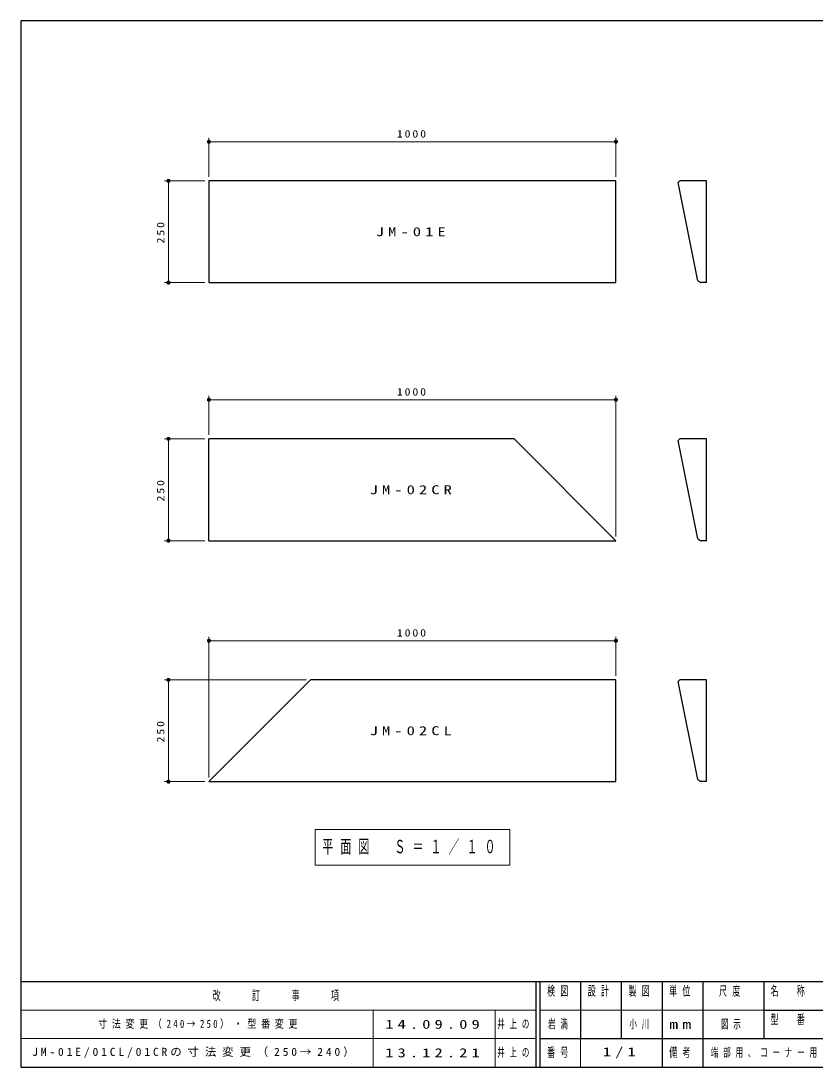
# Model space of a CAD drawing. Units: millimetres on the paper, scale 1:10. Extents: x -365 to 0, y 0 to 257.
# Drawn here: x -365 to -169.9, y 0 to 257 of the extents above; entities that cross this region are included whole.
import ezdxf

# ---------------------------------------------------------------- set-up
doc = ezdxf.new("R2010")
doc.units = ezdxf.units.MM
doc.layers.add('1_10', color=7, linetype='Continuous', lineweight=13)
doc.layers.add('NAKAMURA図枠', color=7, linetype='Continuous', lineweight=13)
doc.layers.add('図面情報', color=7, linetype='Continuous')
doc.styles.add('ＭＳ ゴシック', font='')
doc.styles.get('ＭＳ ゴシック').set_extended_font_data('MS Gothic')

# ---------------------------------------------------------------- blocks, each defined once
blk = doc.blocks.new('filled_dot')
at = {"color": 0, "linetype": 'Continuous', "lineweight": -2, "const_width": 1.25}
blk.add_lwpolyline([(-0.625, 0, 1), (0.625, 0, 1)], format="xyb", close=True, dxfattribs=at)

msp = doc.modelspace()

# ---------------------------------------------------------------- linework, layer by layer
at = {"layer": '1_10'}
for p, q in [((-318.82, 218.7), (-318.82, 228.316)), ((-318.82, 227.316), (-218.82, 227.316)), ((-218.82, 218.7), (-218.82, 228.316)), ((-319.82, 217.7), (-329.748, 217.7)), ((-328.748, 192.7), (-328.748, 217.7)), ((-319.82, 192.7), (-329.748, 192.7)), ((-318.82, 155.318), (-318.82, 164.933)), ((-218.82, 130.318), (-218.82, 164.933)), ((-318.82, 163.933), (-218.82, 163.933)), ((-319.82, 154.318), (-329.748, 154.318)), ((-328.748, 129.318), (-328.748, 154.318)), ((-319.82, 129.318), (-329.748, 129.318)), ((-318.82, 71.118), (-318.82, 105.734)), ((-218.82, 96.118), (-218.82, 105.734)), ((-318.82, 104.734), (-218.82, 104.734)), ((-294.82, 95.118), (-329.748, 95.118)), ((-328.748, 70.118), (-328.748, 95.118)), ((-319.82, 70.118), (-329.748, 70.118)), ((-292.72, 58.384), (-292.72, 49.584)), ((-244.92, 58.384), (-292.72, 58.384)), ((-244.92, 49.584), (-244.92, 58.384)), ((-292.72, 49.584), (-244.92, 49.584))]:
    msp.add_line(p, q, dxfattribs=at)
at = {"layer": '1_10', "color": 3, "lineweight": 25}
for p, q in [((-218.82, 217.7), (-318.82, 217.7)), ((-318.82, 217.7), (-318.82, 192.7)), ((-218.82, 192.7), (-218.82, 217.7)), ((-203.096, 217.7), (-203.512, 217.284)), ((-198.694, 193.19), (-203.512, 217.284)), ((-196.596, 217.7), (-203.096, 217.7)), ((-196.596, 192.7), (-196.596, 217.7)), ((-198.694, 193.19), (-197.958, 192.7)), ((-318.82, 192.7), (-218.82, 192.7)), ((-196.596, 192.7), (-197.958, 192.7)), ((-243.82, 154.318), (-318.82, 154.318)), ((-318.82, 129.318), (-318.82, 154.318)), ((-218.82, 129.318), (-243.82, 154.318)), ((-203.096, 154.318), (-203.512, 153.901)), ((-196.596, 154.318), (-203.096, 154.318)), ((-196.596, 129.318), (-196.596, 154.318)), ((-198.694, 129.808), (-203.512, 153.901)), ((-318.82, 129.318), (-218.82, 129.318)), ((-198.694, 129.808), (-197.958, 129.318)), ((-196.596, 129.318), (-197.958, 129.318)), ((-318.82, 70.118), (-293.82, 95.118)), ((-218.82, 95.118), (-293.82, 95.118)), ((-218.82, 70.118), (-218.82, 95.118)), ((-203.096, 95.118), (-203.512, 94.701)), ((-196.596, 95.118), (-203.096, 95.118)), ((-196.596, 70.118), (-196.596, 95.118)), ((-198.694, 70.608), (-203.512, 94.701)), ((-318.82, 70.118), (-218.82, 70.118)), ((-198.694, 70.608), (-197.958, 70.118)), ((-196.596, 70.118), (-197.958, 70.118))]:
    msp.add_line(p, q, dxfattribs=at)
at = {"layer": 'NAKAMURA図枠', "color": 20, "lineweight": 25}
for p, q in [((-365, 257), (-365, 0)), ((0, 257), (-365, 257)), ((-365, 21), (0, 21)), ((-365, 0), (0, 0))]:
    msp.add_line(p, q, dxfattribs=at)
at = {"layer": 'NAKAMURA図枠', "color": 3, "lineweight": 25}
for p, q in [((-238.5, 21), (-238.5, 0)), ((-237.5, 21), (-237.5, 0)), ((-227.5, 21), (-227.5, 7)), ((-217.5, 21), (-217.5, 7)), ((-207.5, 21), (-207.5, 0)), ((-197.5, 21), (-197.5, 7)), ((-182.5, 21), (-182.5, 7)), ((-182.5, 14), (-70, 14)), ((-237.5, 7), (0, 7)), ((-197.5, 7), (-197.5, 0))]:
    msp.add_line(p, q, dxfattribs=at)
at = {"layer": 'NAKAMURA図枠'}
for p, q in [((-365, 14), (-238.5, 14)), ((-278.5, 14), (-278.5, 0)), ((-248.5, 14), (-248.5, 0)), ((-237.5, 14), (-182.5, 14)), ((-365, 7), (-238.5, 7)), ((-227.5, 7), (-227.5, 0))]:
    msp.add_line(p, q, dxfattribs=at)

# ---------------------------------------------------------------- block references
at = {"layer": '1_10', "xscale": 0.4, "yscale": 0.4}
for p in [(-318.82, 227.316), (-318.82, 163.933), (-318.82, 104.734)]:
    msp.add_blockref('filled_dot', p, dxfattribs=at)
for p, rotation in [((-218.82, 227.316), 180), ((-328.748, 217.7), 270), ((-328.748, 192.7), 90), ((-218.82, 163.933), 180), ((-328.748, 154.318), 270), ((-328.748, 129.318), 90), ((-218.82, 104.734), 180), ((-328.748, 95.118), 270), ((-328.748, 70.118), 90)]:
    msp.add_blockref('filled_dot', p, dxfattribs=dict(at, rotation=rotation))

# ---------------------------------------------------------------- texts
at = {"layer": '1_10', "style": 'ＭＳ ゴシック'}
for s, insert, char_height, attachment_point in [('\\T1.33;\\W1.15;1000', (-268.82, 228.316), 1.833, 8), ('\\T1.5;\\W1.35;JM-01E', (-277.82, 205.2), 2.199, 4), ('\\T1.33;\\W1.15;1000', (-268.82, 164.933), 1.833, 8), ('\\T1.5;\\W1.35;JM-02CR', (-279.32, 141.818), 2.199, 4), ('\\T1.33;\\W1.15;1000', (-268.82, 105.734), 1.833, 8), ('\\T1.5;\\W1.35;JM-02CL', (-279.32, 82.618), 2.199, 4), ('\\T1.64;\\W0.6;平面図\u3000Ｓ＝１／１０', (-268.82, 53.984), 3.299, 5)]:
    msp.add_mtext(s, dxfattribs=dict(at, insert=insert, char_height=char_height, attachment_point=attachment_point))
at = {"layer": '1_10', "char_height": 1.833, "attachment_point": 8, "rotation": 90, "style": 'ＭＳ ゴシック'}
for insert in [(-329.748, 205.2), (-329.748, 141.818), (-329.748, 82.618)]:
    msp.add_mtext('\\T1.33;\\W1.15;250', dxfattribs=dict(at, insert=insert))
at = {"layer": 'NAKAMURA図枠', "char_height": 2.346, "style": 'ＭＳ ゴシック'}
for s, insert, attachment_point in [('\\T1.64;\\W0.6;改\u3000\u3000訂\u3000\u3000事\u3000\u3000項', (-301.75, 17.5), 5), ('\\T1.64;\\W0.6;検図', (-232.5, 19.9), 2), ('\\T1.64;\\W0.6;設計', (-222.5, 19.9), 2), ('\\T1.64;\\W0.6;製図', (-212.5, 19.9), 2), ('\\T1.64;\\W0.6;単位', (-202.5, 19.9), 2), ('\\T1.64;\\W0.6;尺度', (-190.25, 19.9), 2), ('\\T1.64;\\W0.6;名\u3000称', (-176, 19.9), 2), ('\\T1.64;\\W0.6;型\u3000番', (-176, 12.9), 2), ('\\T1.5;\\W1.35;mm', (-202.5, 10.5), 5), ('\\T1.64;\\W0.6;備考', (-202.5, 3.5), 5), ('\\T1.64;\\W0.6;番号', (-232.5, 3.5), 5)]:
    msp.add_mtext(s, dxfattribs=dict(at, insert=insert, attachment_point=attachment_point))
at = {"layer": '図面情報', "style": 'ＭＳ ゴシック'}
for s, insert, char_height, attachment_point in [('\\T1.52;\\W0.8;寸法変更（240→250）・型番変更', (-346.05, 10.5), 1.979, 4), ('\\T1.5;\\W1.35;14.09.09', (-275.5, 10.5), 2.199, 4), ('\\T1.64;\\W0.6;井上の', (-248, 10.5), 2.199, 4), ('\\T1.64;\\W0.6;岩満', (-232.5, 10.5), 2.199, 5), ('\\T1.64;\\W0.6;小川', (-212.5, 10.5), 2.199, 5), ('\\T1.64;\\W0.6;図示', (-193, 10.5), 2.199, 4), ('\\T1.64;\\W0.6;図示', (-190, 10.5), 2.199, 5), ('\\T1.5;\\W1.05;JM-01E/01CL/01CRの寸法変更（250→240）', (-362.25, 3.5), 1.979, 4), ('\\T1.5;\\W1.35;13.12.21', (-275.5, 3.5), 2.199, 4), ('\\T1.64;\\W0.6;井上の', (-248, 3.5), 2.199, 4), ('\\T1.5;\\W1.35;1/1', (-217.5, 3.5), 2.199, 5), ('\\T1.64;\\W0.6;端部用、コーナー用', (-195.5, 3.5), 2.199, 4)]:
    msp.add_mtext(s, dxfattribs=dict(at, insert=insert, char_height=char_height, attachment_point=attachment_point))

doc.saveas('drawing.dxf')
